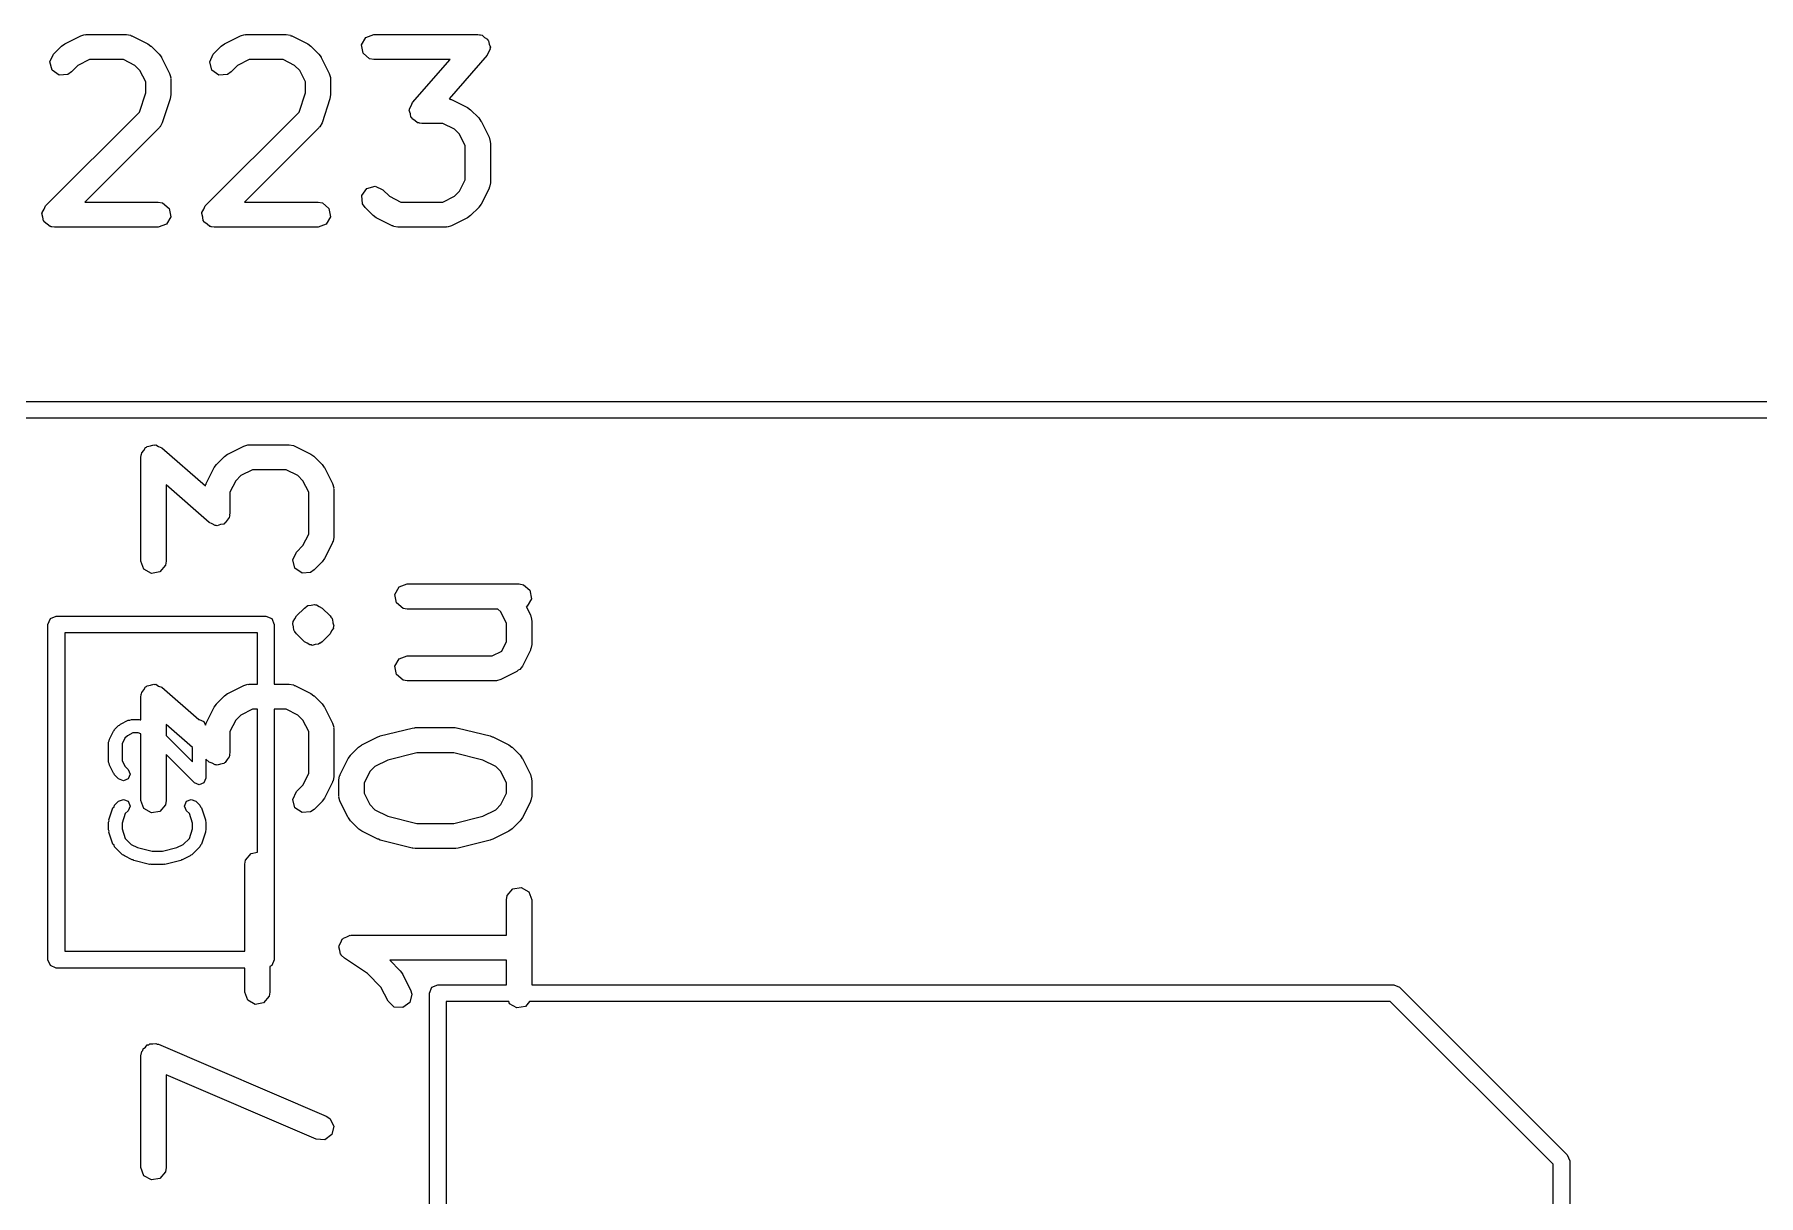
# Model space of a CAD drawing. Extents: x 0.14 to 2.87, y -2.36 to 0.08.
# Drawn here: x 1.1128 to 1.5175, y -0.9011 to -0.6283 of the extents above; entities that cross this region are included whole.
import ezdxf

# ---------------------------------------------------------------- set-up
doc = ezdxf.new("R2010")
doc.units = 0
doc.header["$MEASUREMENT"] = 0
doc.layers.add('BLACK', color=7, linetype='CONTINUOUS')

msp = doc.modelspace()

# ---------------------------------------------------------------- linework, layer by layer
at = {"layer": 'BLACK', "linetype": 'CONTINUOUS'}
for p, q in [((1.11728, -0.632954), (1.11915, -0.631079)), ((1.11915, -0.631079), (1.11988, -0.630573)), ((1.11988, -0.630573), (1.11992, -0.630526)), ((1.11992, -0.630526), (1.12367, -0.628651)), ((1.12367, -0.628651), (1.12465, -0.628359)), ((1.12465, -0.628359), (1.12482, -0.6284)), ((1.12482, -0.6284), (1.12499, -0.628339)), ((1.12499, -0.628339), (1.13436, -0.628339)), ((1.13436, -0.628339), (1.13537, -0.628517)), ((1.13537, -0.628517), (1.13551, -0.628631)), ((1.13551, -0.628631), (1.13568, -0.628651)), ((1.13568, -0.628651), (1.13943, -0.630526)), ((1.13943, -0.630526), (1.14014, -0.631052)), ((1.14014, -0.631052), (1.1402, -0.631079)), ((1.1402, -0.631079), (1.14208, -0.632954)), ((1.15477, -0.632954), (1.15665, -0.631079)), ((1.15665, -0.631079), (1.15737, -0.630573)), ((1.15737, -0.630573), (1.15742, -0.630526)), ((1.15742, -0.630526), (1.16117, -0.628651)), ((1.16117, -0.628651), (1.16215, -0.628359)), ((1.16215, -0.628359), (1.16232, -0.6284)), ((1.16232, -0.6284), (1.16249, -0.628339)), ((1.16249, -0.628339), (1.17186, -0.628339)), ((1.17186, -0.628339), (1.17287, -0.628517)), ((1.17287, -0.628517), (1.173, -0.628631)), ((1.173, -0.628631), (1.17318, -0.628651)), ((1.17318, -0.628651), (1.17693, -0.630526)), ((1.17693, -0.630526), (1.17764, -0.631052)), ((1.17764, -0.631052), (1.1777, -0.631079)), ((1.1777, -0.631079), (1.17957, -0.632954)), ((1.18957, -0.630779), (1.19058, -0.62903)), ((1.18993, -0.632768), (1.18957, -0.630779)), ((1.19058, -0.62903), (1.19248, -0.628339)), ((1.19248, -0.628339), (1.21685, -0.628339)), ((1.21685, -0.628339), (1.21729, -0.628416)), ((1.21729, -0.628416), (1.21743, -0.628395)), ((1.21743, -0.628395), (1.21753, -0.628459)), ((1.21753, -0.628459), (1.21786, -0.628517)), ((1.21786, -0.628517), (1.21847, -0.629029)), ((1.21847, -0.629029), (1.21915, -0.629441)), ((1.21915, -0.629441), (1.21923, -0.629664)), ((1.21923, -0.629664), (1.21941, -0.629816)), ((1.21941, -0.629816), (1.21955, -0.6306)), ((1.21955, -0.6306), (1.21981, -0.631353)), ((1.21981, -0.631353), (1.21972, -0.631573)), ((1.11642, -0.634784), (1.11728, -0.632954)), ((1.11695, -0.636735), (1.11642, -0.634784)), ((1.12569, -0.634245), (1.12299, -0.635594)), ((1.13367, -0.634245), (1.12569, -0.634245)), ((1.13636, -0.635594), (1.13367, -0.634245)), ((1.14208, -0.632954), (1.14258, -0.633677)), ((1.14258, -0.633677), (1.14263, -0.633721)), ((1.14263, -0.633721), (1.1445, -0.637471)), ((1.15392, -0.634784), (1.15477, -0.632954)), ((1.15444, -0.636735), (1.15392, -0.634784)), ((1.16318, -0.634245), (1.16049, -0.635594)), ((1.17116, -0.634245), (1.16318, -0.634245)), ((1.17386, -0.635594), (1.17116, -0.634245)), ((1.17957, -0.632954), (1.18008, -0.633677)), ((1.18008, -0.633677), (1.18013, -0.633721)), ((1.18013, -0.633721), (1.182, -0.637471)), ((1.19147, -0.634067), (1.18993, -0.632768)), ((1.19248, -0.634245), (1.19147, -0.634067)), ((1.21035, -0.634245), (1.19248, -0.634245)), ((1.20151, -0.644346), (1.21035, -0.634245)), ((1.21908, -0.633236), (1.21012, -0.643472)), ((1.21936, -0.632494), (1.21908, -0.633236)), ((1.21976, -0.631805), (1.21936, -0.632494)), ((1.21972, -0.631573), (1.21976, -0.631805)), ((1.1186, -0.637894), (1.11695, -0.636735)), ((1.12061, -0.637718), (1.1186, -0.637894)), ((1.12145, -0.63713), (1.12061, -0.637718)), ((1.12299, -0.635594), (1.12145, -0.63713)), ((1.13756, -0.636791), (1.13636, -0.635594)), ((1.13891, -0.639488), (1.13756, -0.636791)), ((1.13891, -0.642062), (1.13891, -0.639488)), ((1.1445, -0.637471), (1.1448, -0.638454)), ((1.1448, -0.638454), (1.14476, -0.638625)), ((1.14476, -0.638625), (1.14482, -0.638791)), ((1.14482, -0.638791), (1.14482, -0.642541)), ((1.1561, -0.637894), (1.15444, -0.636735)), ((1.15811, -0.637718), (1.1561, -0.637894)), ((1.15895, -0.63713), (1.15811, -0.637718)), ((1.16049, -0.635594), (1.15895, -0.63713)), ((1.17506, -0.636791), (1.17386, -0.635594)), ((1.17641, -0.639488), (1.17506, -0.636791)), ((1.17641, -0.642061), (1.17641, -0.639488)), ((1.182, -0.637471), (1.18229, -0.638454)), ((1.18229, -0.638454), (1.18225, -0.638625)), ((1.18225, -0.638625), (1.18231, -0.638791)), ((1.18231, -0.638791), (1.18231, -0.642541)), ((1.13741, -0.64657), (1.13891, -0.642062)), ((1.14466, -0.643474), (1.14279, -0.649099)), ((1.14482, -0.642541), (1.14466, -0.64341)), ((1.14466, -0.64341), (1.14466, -0.643474)), ((1.1749, -0.64657), (1.17641, -0.642061)), ((1.18216, -0.643474), (1.18029, -0.649099)), ((1.18231, -0.642541), (1.18216, -0.64341)), ((1.18216, -0.64341), (1.18216, -0.643474)), ((1.21012, -0.643472), (1.21036, -0.643516)), ((1.21036, -0.643516), (1.2105, -0.643629)), ((1.1154, -0.668574), (1.13741, -0.64657)), ((1.1529, -0.668574), (1.1749, -0.64657)), ((1.20078, -0.646229), (1.20086, -0.646009)), ((1.20104, -0.646983), (1.20078, -0.646229)), ((1.20082, -0.645777), (1.20122, -0.645088)), ((1.20086, -0.646009), (1.20082, -0.645777)), ((1.20117, -0.647767), (1.20104, -0.646983)), ((1.20122, -0.645088), (1.20151, -0.644346)), ((1.2105, -0.643629), (1.21068, -0.643649)), ((1.21068, -0.643649), (1.21443, -0.645524)), ((1.21443, -0.645524), (1.21513, -0.64605)), ((1.21513, -0.64605), (1.21519, -0.646077)), ((1.21519, -0.646077), (1.21707, -0.647952)), ((1.14208, -0.650253), (1.12462, -0.667709)), ((1.14215, -0.650093), (1.14208, -0.650253)), ((1.1423, -0.65), (1.14215, -0.650093)), ((1.14279, -0.649099), (1.1423, -0.65)), ((1.17957, -0.650253), (1.16212, -0.667709)), ((1.17965, -0.650093), (1.17957, -0.650253)), ((1.1798, -0.65), (1.17965, -0.650093)), ((1.18029, -0.649099), (1.1798, -0.65)), ((1.20135, -0.647918), (1.20117, -0.647767)), ((1.20143, -0.648141), (1.20135, -0.647918)), ((1.20211, -0.648553), (1.20143, -0.648141)), ((1.20272, -0.649065), (1.20211, -0.648553)), ((1.20305, -0.649123), (1.20272, -0.649065)), ((1.20316, -0.649187), (1.20305, -0.649123)), ((1.20329, -0.649166), (1.20316, -0.649187)), ((1.20373, -0.649243), (1.20329, -0.649166)), ((1.20866, -0.649243), (1.20373, -0.649243)), ((1.21136, -0.650592), (1.20866, -0.649243)), ((1.21255, -0.651789), (1.21136, -0.650592)), ((1.21707, -0.647952), (1.21757, -0.648675)), ((1.21757, -0.648675), (1.21762, -0.648719)), ((1.21762, -0.648719), (1.2195, -0.652469)), ((1.2139, -0.654486), (1.21255, -0.651789)), ((1.2139, -0.662466), (1.2139, -0.654486)), ((1.2195, -0.652469), (1.21979, -0.653452)), ((1.21979, -0.653452), (1.21975, -0.653623)), ((1.21975, -0.653623), (1.21981, -0.653789)), ((1.21981, -0.653789), (1.21981, -0.663163)), ((1.21255, -0.665164), (1.2139, -0.662466)), ((1.21981, -0.663163), (1.21963, -0.664173)), ((1.12462, -0.667709), (1.14186, -0.667709)), ((1.14186, -0.667709), (1.14287, -0.667887)), ((1.16212, -0.667709), (1.17936, -0.667709)), ((1.17936, -0.667709), (1.18037, -0.667887)), ((1.18963, -0.666148), (1.19079, -0.664494)), ((1.18981, -0.66816), (1.18963, -0.666148)), ((1.19079, -0.664494), (1.19274, -0.663971)), ((1.19274, -0.663971), (1.19457, -0.664825)), ((1.19457, -0.664825), (1.19611, -0.666361)), ((1.19611, -0.666361), (1.1988, -0.667709)), ((1.1988, -0.667709), (1.20866, -0.667709)), ((1.20866, -0.667709), (1.21136, -0.666361)), ((1.21136, -0.666361), (1.21255, -0.665164)), ((1.2195, -0.664484), (1.21762, -0.668233)), ((1.21952, -0.664308), (1.2195, -0.664484)), ((1.21963, -0.664173), (1.21952, -0.664308)), ((1.11455, -0.670405), (1.11461, -0.670282)), ((1.11478, -0.671263), (1.11455, -0.670405)), ((1.11458, -0.670149), (1.11503, -0.669379)), ((1.11461, -0.670282), (1.11458, -0.670149)), ((1.11493, -0.672139), (1.11478, -0.671263)), ((1.11503, -0.669379), (1.1154, -0.668574)), ((1.14287, -0.667887), (1.14442, -0.669186)), ((1.14477, -0.671175), (1.14376, -0.672924)), ((1.14442, -0.669186), (1.14477, -0.671175)), ((1.15205, -0.670405), (1.1521, -0.670282)), ((1.15228, -0.671263), (1.15205, -0.670405)), ((1.15208, -0.670149), (1.15252, -0.669379)), ((1.1521, -0.670282), (1.15208, -0.670149)), ((1.15243, -0.672139), (1.15228, -0.671263)), ((1.15252, -0.669379), (1.1529, -0.668574)), ((1.18037, -0.667887), (1.18192, -0.669186)), ((1.18227, -0.671175), (1.18126, -0.672924)), ((1.18192, -0.669186), (1.18227, -0.671175)), ((1.19039, -0.669), (1.18981, -0.66816)), ((1.19227, -0.670875), (1.19039, -0.669)), ((1.19233, -0.670902), (1.19227, -0.670875)), ((1.19304, -0.671428), (1.19233, -0.670902)), ((1.19679, -0.673303), (1.19304, -0.671428)), ((1.21443, -0.671428), (1.21068, -0.673303)), ((1.21447, -0.671382), (1.21443, -0.671428)), ((1.21519, -0.670875), (1.21447, -0.671382)), ((1.21707, -0.669001), (1.21519, -0.670875)), ((1.21709, -0.668942), (1.21707, -0.669001)), ((1.21762, -0.668233), (1.21709, -0.668942)), ((1.11504, -0.672225), (1.11493, -0.672139)), ((1.11507, -0.672356), (1.11504, -0.672225)), ((1.1158, -0.672866), (1.11507, -0.672356)), ((1.11648, -0.673437), (1.1158, -0.672866)), ((1.11666, -0.673469), (1.11648, -0.673437)), ((1.11673, -0.673514), (1.11666, -0.673469)), ((1.11686, -0.673503), (1.11673, -0.673514)), ((1.11749, -0.673615), (1.11686, -0.673503)), ((1.14186, -0.673615), (1.11749, -0.673615)), ((1.14376, -0.672924), (1.14186, -0.673615)), ((1.15253, -0.672225), (1.15243, -0.672139)), ((1.15257, -0.672356), (1.15253, -0.672225)), ((1.1533, -0.672866), (1.15257, -0.672356)), ((1.15398, -0.673437), (1.1533, -0.672866)), ((1.15416, -0.673469), (1.15398, -0.673437)), ((1.15422, -0.673514), (1.15416, -0.673469)), ((1.15435, -0.673503), (1.15422, -0.673514)), ((1.15499, -0.673615), (1.15435, -0.673503)), ((1.17936, -0.673615), (1.15499, -0.673615)), ((1.18126, -0.672924), (1.17936, -0.673615)), ((1.19696, -0.673323), (1.19679, -0.673303)), ((1.1971, -0.673437), (1.19696, -0.673323)), ((1.19811, -0.673615), (1.1971, -0.673437)), ((1.20936, -0.673615), (1.19811, -0.673615)), ((1.20952, -0.673555), (1.20936, -0.673615)), ((1.20969, -0.673596), (1.20952, -0.673555)), ((1.21068, -0.673303), (1.20969, -0.673596)), ((1.09252, -0.714567), (1.60827, -0.714567)), ((1.61024, -0.718504), (1.09055, -0.718504)), ((1.13779, -0.727653), (1.13787, -0.727215)), ((1.13779, -0.752025), (1.13779, -0.727653)), ((1.13784, -0.72708), (1.13791, -0.726975)), ((1.13787, -0.727215), (1.13784, -0.72708)), ((1.13791, -0.726975), (1.13797, -0.726643)), ((1.13797, -0.726643), (1.13848, -0.726033)), ((1.13848, -0.726033), (1.13889, -0.725352)), ((1.13889, -0.725352), (1.13911, -0.725276)), ((1.13911, -0.725276), (1.13926, -0.725096)), ((1.13926, -0.725096), (1.14005, -0.724957)), ((1.14005, -0.724957), (1.1408, -0.724701)), ((1.1408, -0.724701), (1.14102, -0.724786)), ((1.14102, -0.724786), (1.14125, -0.724745)), ((1.14125, -0.724745), (1.14194, -0.725143)), ((1.14194, -0.725143), (1.14269, -0.725431)), ((1.14269, -0.725431), (1.15292, -0.734387)), ((1.15553, -0.729314), (1.1574, -0.72744)), ((1.1574, -0.72744), (1.15812, -0.726933)), ((1.15812, -0.726933), (1.15817, -0.726887)), ((1.15817, -0.726887), (1.16192, -0.725012)), ((1.16192, -0.725012), (1.1629, -0.724719)), ((1.1629, -0.724719), (1.16307, -0.72476)), ((1.16307, -0.72476), (1.16324, -0.7247)), ((1.16324, -0.7247), (1.17261, -0.7247)), ((1.17261, -0.7247), (1.17362, -0.724878)), ((1.17362, -0.724878), (1.17376, -0.724992)), ((1.17376, -0.724992), (1.17393, -0.725012)), ((1.17393, -0.725012), (1.17768, -0.726887)), ((1.17768, -0.726887), (1.17839, -0.727412)), ((1.17839, -0.727412), (1.17845, -0.72744)), ((1.17845, -0.72744), (1.18032, -0.729314)), ((1.1531, -0.733831), (1.15497, -0.730082)), ((1.15497, -0.730082), (1.1555, -0.729373)), ((1.1555, -0.729373), (1.15553, -0.729314)), ((1.16124, -0.731954), (1.16004, -0.733151)), ((1.16394, -0.730606), (1.16124, -0.731954)), ((1.17191, -0.730606), (1.16394, -0.730606)), ((1.17461, -0.731954), (1.17191, -0.730606)), ((1.17581, -0.733151), (1.17461, -0.731954)), ((1.18032, -0.729314), (1.18083, -0.730038)), ((1.18083, -0.730038), (1.18088, -0.730082)), ((1.18088, -0.730082), (1.18275, -0.733831)), ((1.15379, -0.742998), (1.14369, -0.73416)), ((1.14369, -0.73416), (1.14369, -0.752025)), ((1.15292, -0.734387), (1.15296, -0.734142)), ((1.15296, -0.734142), (1.15308, -0.734007)), ((1.15308, -0.734007), (1.1531, -0.733831)), ((1.16004, -0.733151), (1.15869, -0.735849)), ((1.15869, -0.735849), (1.15869, -0.740776)), ((1.17716, -0.735849), (1.17581, -0.733151)), ((1.17716, -0.745703), (1.17716, -0.735849)), ((1.18275, -0.733831), (1.18304, -0.734814)), ((1.18304, -0.734814), (1.183, -0.734986)), ((1.183, -0.734986), (1.18306, -0.735152)), ((1.18306, -0.735152), (1.18306, -0.7464)), ((1.15454, -0.743286), (1.15379, -0.742998)), ((1.15523, -0.743684), (1.15454, -0.743286)), ((1.15546, -0.743643), (1.15523, -0.743684)), ((1.15568, -0.743728), (1.15546, -0.743643)), ((1.15643, -0.743472), (1.15568, -0.743728)), ((1.15722, -0.743333), (1.15643, -0.743472)), ((1.15737, -0.743153), (1.15722, -0.743333)), ((1.15759, -0.743077), (1.15737, -0.743153)), ((1.158, -0.742396), (1.15759, -0.743077)), ((1.15851, -0.741786), (1.158, -0.742396)), ((1.15857, -0.741454), (1.15851, -0.741786)), ((1.15864, -0.741349), (1.15857, -0.741454)), ((1.15869, -0.740776), (1.15861, -0.741213)), ((1.15861, -0.741213), (1.15864, -0.741349)), ((1.17427, -0.749937), (1.17581, -0.748401)), ((1.17581, -0.748401), (1.17716, -0.745703)), ((1.18275, -0.747721), (1.18088, -0.75147)), ((1.18277, -0.747546), (1.18275, -0.747721)), ((1.18289, -0.74741), (1.18277, -0.747546)), ((1.18306, -0.7464), (1.18289, -0.74741)), ((1.13848, -0.753923), (1.13779, -0.752025)), ((1.14369, -0.752025), (1.14352, -0.753035)), ((1.17342, -0.751767), (1.17427, -0.749937)), ((1.17394, -0.753718), (1.17342, -0.751767)), ((1.18032, -0.752238), (1.17845, -0.754113)), ((1.18035, -0.75218), (1.18032, -0.752238)), ((1.18088, -0.75147), (1.18035, -0.75218)), ((1.14023, -0.754933), (1.13848, -0.753923)), ((1.14222, -0.754582), (1.14023, -0.754933)), ((1.14352, -0.753035), (1.14222, -0.754582)), ((1.1756, -0.754877), (1.17394, -0.753718)), ((1.17761, -0.754701), (1.1756, -0.754877)), ((1.17845, -0.754113), (1.17761, -0.754701)), ((1.19741, -0.759855), (1.19842, -0.758106)), ((1.19776, -0.761844), (1.19741, -0.759855)), ((1.19842, -0.758106), (1.20032, -0.757415)), ((1.20032, -0.757415), (1.22657, -0.757415)), ((1.22657, -0.757415), (1.22758, -0.757593)), ((1.22758, -0.757593), (1.22912, -0.758891)), ((1.22948, -0.76088), (1.22847, -0.762629)), ((1.22912, -0.758891), (1.22948, -0.76088)), ((1.11652, -0.765537), (1.11791, -0.764961)), ((1.11791, -0.764961), (1.16713, -0.764961)), ((1.16713, -0.764961), (1.16852, -0.765537)), ((1.17395, -0.76563), (1.17427, -0.764935)), ((1.17427, -0.764935), (1.17615, -0.76306)), ((1.17615, -0.76306), (1.17647, -0.762837)), ((1.17647, -0.762837), (1.17654, -0.762729)), ((1.17654, -0.762729), (1.17667, -0.762695)), ((1.17667, -0.762695), (1.17699, -0.762472)), ((1.17699, -0.762472), (1.17775, -0.762405)), ((1.17775, -0.762405), (1.17849, -0.762207)), ((1.17849, -0.762207), (1.17873, -0.762319)), ((1.17873, -0.762319), (1.179, -0.762296)), ((1.179, -0.762296), (1.17963, -0.762736)), ((1.17963, -0.762736), (1.18032, -0.76306)), ((1.18032, -0.76306), (1.1822, -0.764935)), ((1.1822, -0.764935), (1.18242, -0.765254)), ((1.19931, -0.763142), (1.19776, -0.761844)), ((1.20032, -0.76332), (1.19931, -0.763142)), ((1.2216, -0.76332), (1.20032, -0.76332)), ((1.22227, -0.763991), (1.2216, -0.76332)), ((1.22361, -0.766689), (1.22227, -0.763991)), ((1.22847, -0.762629), (1.22823, -0.762715)), ((1.22823, -0.762715), (1.22921, -0.764671)), ((1.22921, -0.764671), (1.2295, -0.765654)), ((1.11594, -0.766929), (1.11652, -0.765537)), ((1.11594, -0.845669), (1.11594, -0.766929)), ((1.11988, -0.768898), (1.11988, -0.843701)), ((1.16516, -0.768898), (1.11988, -0.768898)), ((1.16516, -0.780943), (1.16516, -0.768898)), ((1.16852, -0.765537), (1.16909, -0.766929)), ((1.16909, -0.766929), (1.16909, -0.780943)), ((1.17342, -0.766765), (1.17348, -0.766643)), ((1.17362, -0.767506), (1.17342, -0.766765)), ((1.17345, -0.76651), (1.17352, -0.766393)), ((1.17348, -0.766643), (1.17345, -0.76651)), ((1.17351, -0.766259), (1.17395, -0.76563)), ((1.17352, -0.766393), (1.17351, -0.766259)), ((1.17369, -0.768271), (1.17362, -0.767506)), ((1.17379, -0.768421), (1.17369, -0.768271)), ((1.1738, -0.768499), (1.17379, -0.768421)), ((1.1739, -0.768583), (1.1738, -0.768499)), ((1.17391, -0.76859), (1.1739, -0.768583)), ((1.17394, -0.768716), (1.17391, -0.76859)), ((1.17405, -0.768792), (1.17394, -0.768716)), ((1.17427, -0.769111), (1.17405, -0.768792)), ((1.18252, -0.768415), (1.1822, -0.769111)), ((1.18242, -0.765254), (1.18253, -0.765329)), ((1.18296, -0.767787), (1.18252, -0.768415)), ((1.18253, -0.765329), (1.18256, -0.765456)), ((1.18256, -0.765456), (1.18257, -0.765463)), ((1.18257, -0.765463), (1.18267, -0.765546)), ((1.18267, -0.765546), (1.18268, -0.765625)), ((1.18268, -0.765625), (1.18279, -0.765775)), ((1.18279, -0.765775), (1.18285, -0.766539)), ((1.18285, -0.766539), (1.18305, -0.76728)), ((1.18302, -0.767536), (1.18295, -0.767653)), ((1.18295, -0.767653), (1.18296, -0.767787)), ((1.18305, -0.76728), (1.183, -0.767403)), ((1.183, -0.767403), (1.18302, -0.767536)), ((1.22361, -0.770919), (1.22361, -0.766689)), ((1.2295, -0.765654), (1.22946, -0.765826)), ((1.22946, -0.765826), (1.22952, -0.765992)), ((1.22952, -0.765992), (1.22952, -0.771616)), ((1.17615, -0.770986), (1.17427, -0.769111)), ((1.17684, -0.77131), (1.17615, -0.770986)), ((1.17747, -0.77175), (1.17684, -0.77131)), ((1.17774, -0.771726), (1.17747, -0.77175)), ((1.17798, -0.771839), (1.17774, -0.771726)), ((1.17872, -0.771641), (1.17798, -0.771839)), ((1.17948, -0.771574), (1.17872, -0.771641)), ((1.1798, -0.77135), (1.17948, -0.771574)), ((1.17993, -0.771316), (1.1798, -0.77135)), ((1.18001, -0.771209), (1.17993, -0.771316)), ((1.18032, -0.770986), (1.18001, -0.771209)), ((1.1822, -0.769111), (1.18032, -0.770986)), ((1.22249, -0.773165), (1.22361, -0.770919)), ((1.22921, -0.772937), (1.22733, -0.776686)), ((1.22923, -0.772761), (1.22921, -0.772937)), ((1.22934, -0.772626), (1.22923, -0.772761)), ((1.22952, -0.771616), (1.22934, -0.772626)), ((1.19741, -0.776728), (1.19842, -0.774978)), ((1.19776, -0.778717), (1.19741, -0.776728)), ((1.19842, -0.774978), (1.20032, -0.774288)), ((1.20032, -0.774288), (1.22025, -0.774288)), ((1.22025, -0.774288), (1.22249, -0.773165)), ((1.22733, -0.776686), (1.22672, -0.77751)), ((1.14005, -0.7812), (1.1408, -0.780944)), ((1.1408, -0.780944), (1.14102, -0.781029)), ((1.14102, -0.781029), (1.14125, -0.780988)), ((1.14125, -0.780988), (1.14194, -0.781386)), ((1.16192, -0.781255), (1.1629, -0.780962)), ((1.1629, -0.780962), (1.16307, -0.781003)), ((1.16307, -0.781003), (1.16324, -0.780943)), ((1.16324, -0.780943), (1.16516, -0.780943)), ((1.16909, -0.780943), (1.17261, -0.780943)), ((1.17261, -0.780943), (1.17362, -0.781121)), ((1.17362, -0.781121), (1.17376, -0.781235)), ((1.19931, -0.780015), (1.19776, -0.778717)), ((1.20032, -0.780193), (1.19931, -0.780015)), ((1.22094, -0.780193), (1.20032, -0.780193)), ((1.22111, -0.780133), (1.22094, -0.780193)), ((1.22128, -0.780174), (1.22111, -0.780133)), ((1.22226, -0.779881), (1.22128, -0.780174)), ((1.22601, -0.778007), (1.22226, -0.779881)), ((1.22632, -0.777686), (1.22601, -0.778007)), ((1.22672, -0.77751), (1.22632, -0.777686)), ((1.13779, -0.783896), (1.13787, -0.783458)), ((1.13779, -0.789346), (1.13779, -0.783896)), ((1.13784, -0.783323), (1.13791, -0.783218)), ((1.13787, -0.783458), (1.13784, -0.783323)), ((1.13791, -0.783218), (1.13797, -0.782886)), ((1.13797, -0.782886), (1.13848, -0.782276)), ((1.13848, -0.782276), (1.13889, -0.781595)), ((1.13889, -0.781595), (1.13911, -0.781519)), ((1.13911, -0.781519), (1.13926, -0.781339)), ((1.13926, -0.781339), (1.14005, -0.7812)), ((1.14194, -0.781386), (1.14269, -0.781674)), ((1.14269, -0.781674), (1.15139, -0.789288)), ((1.15553, -0.785557), (1.1574, -0.783683)), ((1.1574, -0.783683), (1.15812, -0.783176)), ((1.15812, -0.783176), (1.15817, -0.783129)), ((1.15817, -0.783129), (1.16192, -0.781255)), ((1.17376, -0.781235), (1.17393, -0.781255)), ((1.17393, -0.781255), (1.17768, -0.783129)), ((1.17768, -0.783129), (1.17839, -0.783655)), ((1.17839, -0.783655), (1.17845, -0.783683)), ((1.17845, -0.783683), (1.18032, -0.785557)), ((1.1531, -0.790074), (1.15497, -0.786325)), ((1.15497, -0.786325), (1.1555, -0.785616)), ((1.1555, -0.785616), (1.15553, -0.785557)), ((1.16124, -0.788197), (1.16004, -0.789394)), ((1.16394, -0.786849), (1.16124, -0.788197)), ((1.16516, -0.786849), (1.16394, -0.786849)), ((1.16516, -0.82044), (1.16516, -0.786849)), ((1.17191, -0.786849), (1.16909, -0.786849)), ((1.16909, -0.786849), (1.16909, -0.845669)), ((1.17461, -0.788197), (1.17191, -0.786849)), ((1.17581, -0.789394), (1.17461, -0.788197)), ((1.18032, -0.785557), (1.18083, -0.78628)), ((1.18083, -0.78628), (1.18088, -0.786325)), ((1.18088, -0.786325), (1.18275, -0.790074)), ((1.13037, -0.793878), (1.13131, -0.792003)), ((1.13131, -0.792003), (1.1315, -0.791833)), ((1.1315, -0.791833), (1.1316, -0.791594)), ((1.1316, -0.791594), (1.13254, -0.790656)), ((1.13254, -0.790656), (1.13278, -0.790557)), ((1.13278, -0.790557), (1.13295, -0.790361)), ((1.13295, -0.790361), (1.13482, -0.789424)), ((1.13459, -0.793064), (1.13401, -0.79364)), ((1.1359, -0.792407), (1.13459, -0.793064)), ((1.13482, -0.789424), (1.13519, -0.789398)), ((1.13519, -0.789398), (1.13553, -0.789258)), ((1.13553, -0.789258), (1.1374, -0.789258)), ((1.13715, -0.792407), (1.1359, -0.792407)), ((1.13779, -0.792621), (1.13715, -0.792407)), ((1.1374, -0.789258), (1.13764, -0.789357)), ((1.13764, -0.789357), (1.13779, -0.789346)), ((1.13779, -0.808268), (1.13779, -0.792621)), ((1.14989, -0.795823), (1.14369, -0.790403)), ((1.14369, -0.790403), (1.14369, -0.793022)), ((1.14369, -0.793022), (1.14989, -0.799216)), ((1.15139, -0.789288), (1.15146, -0.789258)), ((1.15146, -0.789258), (1.15258, -0.789719)), ((1.15258, -0.789719), (1.15293, -0.790575)), ((1.15293, -0.790575), (1.15296, -0.790385)), ((1.15296, -0.790385), (1.15308, -0.79025)), ((1.15308, -0.79025), (1.1531, -0.790074)), ((1.16004, -0.789394), (1.15869, -0.792092)), ((1.15869, -0.792092), (1.15869, -0.797019)), ((1.17716, -0.792092), (1.17581, -0.789394)), ((1.17716, -0.801946), (1.17716, -0.792092)), ((1.18275, -0.790074), (1.18304, -0.791057)), ((1.18304, -0.791057), (1.183, -0.791229)), ((1.183, -0.791229), (1.18306, -0.791395)), ((1.18306, -0.791395), (1.18306, -0.802643)), ((1.19338, -0.793347), (1.19386, -0.793202)), ((1.19386, -0.793202), (1.19398, -0.793123)), ((1.19398, -0.793123), (1.20148, -0.791249)), ((1.20148, -0.791249), (1.20207, -0.791207)), ((1.20207, -0.791207), (1.2022, -0.79116)), ((1.2022, -0.79116), (1.21157, -0.79116)), ((1.21157, -0.79116), (1.21215, -0.791263)), ((1.21215, -0.791263), (1.21229, -0.791249)), ((1.21229, -0.791249), (1.21978, -0.793123)), ((1.21978, -0.793123), (1.22025, -0.793331)), ((1.1302, -0.794582), (1.13034, -0.794243)), ((1.1302, -0.799269), (1.1302, -0.794582)), ((1.13034, -0.794243), (1.13037, -0.793878)), ((1.13401, -0.79364), (1.13335, -0.794954)), ((1.13335, -0.794954), (1.13335, -0.798897)), ((1.14989, -0.799216), (1.14989, -0.795823)), ((1.15869, -0.797019), (1.15861, -0.797456)), ((1.18698, -0.79765), (1.18886, -0.795775)), ((1.18886, -0.795775), (1.18958, -0.795269)), ((1.18958, -0.795269), (1.18963, -0.795222)), ((1.18963, -0.795222), (1.19338, -0.793347)), ((1.20256, -0.797066), (1.19573, -0.798774)), ((1.21121, -0.797066), (1.20256, -0.797066)), ((1.21804, -0.798774), (1.21121, -0.797066)), ((1.22025, -0.793331), (1.22039, -0.793347)), ((1.22039, -0.793347), (1.22414, -0.795222)), ((1.22414, -0.795222), (1.22485, -0.795748)), ((1.22485, -0.795748), (1.22491, -0.795775)), ((1.22491, -0.795775), (1.22678, -0.79765)), ((1.13034, -0.799607), (1.1302, -0.799269)), ((1.13037, -0.799973), (1.13034, -0.799607)), ((1.13131, -0.801848), (1.13037, -0.799973)), ((1.13335, -0.798897), (1.13401, -0.800211)), ((1.13401, -0.800211), (1.13477, -0.800967)), ((1.13477, -0.800967), (1.13523, -0.802081)), ((1.15035, -0.804132), (1.14369, -0.797477)), ((1.14369, -0.797477), (1.14369, -0.808268)), ((1.15379, -0.799241), (1.15304, -0.798579)), ((1.15304, -0.798579), (1.15304, -0.803018)), ((1.15454, -0.799529), (1.15379, -0.799241)), ((1.15523, -0.799927), (1.15454, -0.799529)), ((1.15546, -0.799886), (1.15523, -0.799927)), ((1.15568, -0.799971), (1.15546, -0.799886)), ((1.15643, -0.799714), (1.15568, -0.799971)), ((1.15722, -0.799576), (1.15643, -0.799714)), ((1.15737, -0.799396), (1.15722, -0.799576)), ((1.15759, -0.79932), (1.15737, -0.799396)), ((1.158, -0.798639), (1.15759, -0.79932)), ((1.15851, -0.798029), (1.158, -0.798639)), ((1.15857, -0.797697), (1.15851, -0.798029)), ((1.15864, -0.797592), (1.15857, -0.797697)), ((1.15861, -0.797456), (1.15864, -0.797592)), ((1.18456, -0.802167), (1.18643, -0.798417)), ((1.18643, -0.798417), (1.18696, -0.797708)), ((1.18696, -0.797708), (1.18698, -0.79765)), ((1.1927, -0.800289), (1.1915, -0.801487)), ((1.19573, -0.798774), (1.1927, -0.800289)), ((1.22107, -0.800289), (1.21804, -0.798774)), ((1.22227, -0.801487), (1.22107, -0.800289)), ((1.22678, -0.79765), (1.22729, -0.798373)), ((1.22729, -0.798373), (1.22733, -0.798417)), ((1.22733, -0.798417), (1.22921, -0.802167)), ((1.1315, -0.802018), (1.13131, -0.801848)), ((1.1316, -0.802257), (1.1315, -0.802018)), ((1.13254, -0.803194), (1.1316, -0.802257)), ((1.13365, -0.803656), (1.13254, -0.803194)), ((1.13477, -0.803194), (1.13365, -0.803656)), ((1.13523, -0.802081), (1.13477, -0.803194)), ((1.15146, -0.804593), (1.15035, -0.804132)), ((1.15258, -0.804132), (1.15146, -0.804593)), ((1.15304, -0.803018), (1.15258, -0.804132)), ((1.17427, -0.80618), (1.17581, -0.804644)), ((1.17581, -0.804644), (1.17716, -0.801946)), ((1.18275, -0.803964), (1.18088, -0.807713)), ((1.18277, -0.803789), (1.18275, -0.803964)), ((1.18289, -0.803653), (1.18277, -0.803789)), ((1.18306, -0.802643), (1.18289, -0.803653)), ((1.18424, -0.803487), (1.18442, -0.802477)), ((1.18424, -0.807237), (1.18424, -0.803487)), ((1.18442, -0.802477), (1.18454, -0.802342)), ((1.18454, -0.802342), (1.18456, -0.802167)), ((1.1915, -0.801487), (1.19015, -0.804184)), ((1.19015, -0.804184), (1.19015, -0.80654)), ((1.22361, -0.804184), (1.22227, -0.801487)), ((1.22361, -0.806539), (1.22361, -0.804184)), ((1.22921, -0.802167), (1.2295, -0.803149)), ((1.2295, -0.803149), (1.22946, -0.803321)), ((1.22946, -0.803321), (1.22952, -0.803487)), ((1.22952, -0.803487), (1.22952, -0.807237)), ((1.13146, -0.809742), (1.1316, -0.809404)), ((1.1316, -0.809404), (1.13254, -0.808466)), ((1.13254, -0.808466), (1.13365, -0.808005)), ((1.13365, -0.808005), (1.13477, -0.808466)), ((1.13477, -0.808466), (1.13523, -0.80958)), ((1.13848, -0.810166), (1.13779, -0.808268)), ((1.14352, -0.809278), (1.14222, -0.810825)), ((1.14369, -0.808268), (1.14352, -0.809278)), ((1.14801, -0.80958), (1.14847, -0.808466)), ((1.14847, -0.808466), (1.14959, -0.808005)), ((1.14959, -0.808005), (1.1507, -0.808466)), ((1.1507, -0.808466), (1.15164, -0.809404)), ((1.15164, -0.809404), (1.15178, -0.809743)), ((1.17342, -0.80801), (1.17427, -0.80618)), ((1.17394, -0.809961), (1.17342, -0.80801)), ((1.18032, -0.808481), (1.17845, -0.810356)), ((1.18035, -0.808423), (1.18032, -0.808481)), ((1.18088, -0.807713), (1.18035, -0.808423)), ((1.18431, -0.807402), (1.18424, -0.807237)), ((1.18426, -0.807574), (1.18431, -0.807402)), ((1.18456, -0.808557), (1.18426, -0.807574)), ((1.18643, -0.812307), (1.18456, -0.808557)), ((1.19015, -0.80654), (1.1915, -0.809237)), ((1.1915, -0.809237), (1.1927, -0.810434)), ((1.22107, -0.810434), (1.22227, -0.809237)), ((1.22227, -0.809237), (1.22361, -0.806539)), ((1.22921, -0.808557), (1.22733, -0.812307)), ((1.22923, -0.808382), (1.22921, -0.808557)), ((1.22934, -0.808246), (1.22923, -0.808382)), ((1.22952, -0.807237), (1.22934, -0.808246)), ((1.1302, -0.81333), (1.1303, -0.81309)), ((1.1302, -0.815204), (1.1302, -0.81333)), ((1.13028, -0.812832), (1.13122, -0.810019)), ((1.1303, -0.81309), (1.13028, -0.812832)), ((1.13122, -0.810019), (1.13146, -0.809742)), ((1.13409, -0.811368), (1.13335, -0.813585)), ((1.13477, -0.810694), (1.13409, -0.811368)), ((1.13523, -0.80958), (1.13477, -0.810694)), ((1.14023, -0.811176), (1.13848, -0.810166)), ((1.14222, -0.810825), (1.14023, -0.811176)), ((1.14847, -0.810694), (1.14801, -0.80958)), ((1.14915, -0.811368), (1.14847, -0.810694)), ((1.14989, -0.813585), (1.14915, -0.811368)), ((1.15178, -0.809743), (1.15202, -0.810019)), ((1.15202, -0.810019), (1.15296, -0.812832)), ((1.15296, -0.812832), (1.15294, -0.81309)), ((1.15294, -0.81309), (1.15304, -0.81333)), ((1.15304, -0.81333), (1.15304, -0.815204)), ((1.1756, -0.81112), (1.17394, -0.809961)), ((1.17761, -0.810944), (1.1756, -0.81112)), ((1.17845, -0.810356), (1.17761, -0.810944)), ((1.18648, -0.812351), (1.18643, -0.812307)), ((1.18698, -0.813074), (1.18648, -0.812351)), ((1.18886, -0.814949), (1.18698, -0.813074)), ((1.1927, -0.810434), (1.19573, -0.81195)), ((1.19573, -0.81195), (1.20256, -0.813658)), ((1.21121, -0.813658), (1.21804, -0.81195)), ((1.21804, -0.81195), (1.22107, -0.810434)), ((1.22678, -0.813074), (1.22491, -0.814949)), ((1.22681, -0.813016), (1.22678, -0.813074)), ((1.22733, -0.812307), (1.22681, -0.813016)), ((1.1303, -0.815444), (1.1302, -0.815204)), ((1.13028, -0.815702), (1.1303, -0.815444)), ((1.13122, -0.818514), (1.13028, -0.815702)), ((1.13335, -0.813585), (1.13335, -0.814949)), ((1.13335, -0.814949), (1.13409, -0.817166)), ((1.13409, -0.817166), (1.13552, -0.818597)), ((1.14772, -0.818597), (1.14915, -0.817166)), ((1.14915, -0.817166), (1.14989, -0.814949)), ((1.14989, -0.814949), (1.14989, -0.813585)), ((1.15296, -0.815702), (1.15202, -0.818514)), ((1.15304, -0.815204), (1.15294, -0.815444)), ((1.15294, -0.815444), (1.15296, -0.815702)), ((1.18892, -0.814976), (1.18886, -0.814949)), ((1.18963, -0.815502), (1.18892, -0.814976)), ((1.19338, -0.817377), (1.18963, -0.815502)), ((1.19352, -0.817393), (1.19338, -0.817377)), ((1.19398, -0.8176), (1.19352, -0.817393)), ((1.20256, -0.813658), (1.21121, -0.813658)), ((1.2199, -0.817522), (1.21978, -0.8176)), ((1.22039, -0.817377), (1.2199, -0.817522)), ((1.22414, -0.815502), (1.22039, -0.817377)), ((1.22418, -0.815455), (1.22414, -0.815502)), ((1.22491, -0.814949), (1.22418, -0.815455)), ((1.13146, -0.818791), (1.13122, -0.818514)), ((1.1316, -0.81913), (1.13146, -0.818791)), ((1.13348, -0.821005), (1.1316, -0.81913)), ((1.13372, -0.821104), (1.13348, -0.821005)), ((1.13389, -0.8213), (1.13372, -0.821104)), ((1.13576, -0.822237), (1.13389, -0.8213)), ((1.13552, -0.818597), (1.13701, -0.819343)), ((1.13701, -0.819343), (1.14041, -0.820191)), ((1.14041, -0.820191), (1.14283, -0.820191)), ((1.14283, -0.820191), (1.14623, -0.819343)), ((1.14623, -0.819343), (1.14772, -0.818597)), ((1.14935, -0.8213), (1.14748, -0.822237)), ((1.14952, -0.821104), (1.14935, -0.8213)), ((1.14976, -0.821005), (1.14952, -0.821104)), ((1.15164, -0.81913), (1.14976, -0.821005)), ((1.15178, -0.818791), (1.15164, -0.81913)), ((1.15202, -0.818514), (1.15178, -0.818791)), ((1.16234, -0.822256), (1.16364, -0.820709)), ((1.16364, -0.820709), (1.16516, -0.82044)), ((1.20148, -0.819475), (1.19398, -0.8176)), ((1.20162, -0.819461), (1.20148, -0.819475)), ((1.2022, -0.819563), (1.20162, -0.819461)), ((1.21157, -0.819563), (1.2022, -0.819563)), ((1.2117, -0.819516), (1.21157, -0.819563)), ((1.21229, -0.819475), (1.2117, -0.819516)), ((1.21978, -0.8176), (1.21229, -0.819475)), ((1.13594, -0.82225), (1.13576, -0.822237)), ((1.13608, -0.822356), (1.13594, -0.82225)), ((1.13983, -0.823294), (1.13608, -0.822356)), ((1.14003, -0.823264), (1.13983, -0.823294)), ((1.14021, -0.823341), (1.14003, -0.823264)), ((1.14303, -0.823341), (1.14021, -0.823341)), ((1.14321, -0.823264), (1.14303, -0.823341)), ((1.14341, -0.823294), (1.14321, -0.823264)), ((1.14716, -0.822356), (1.14341, -0.823294)), ((1.1473, -0.82225), (1.14716, -0.822356)), ((1.14748, -0.822237), (1.1473, -0.82225)), ((1.16216, -0.823266), (1.16234, -0.822256)), ((1.16216, -0.843701), (1.16216, -0.823266)), ((1.22379, -0.830599), (1.22509, -0.829051)), ((1.22509, -0.829051), (1.22708, -0.828701)), ((1.22708, -0.828701), (1.22883, -0.829711)), ((1.22883, -0.829711), (1.22952, -0.831609)), ((1.22361, -0.831609), (1.22379, -0.830599)), ((1.22361, -0.839904), (1.22361, -0.831609)), ((1.22952, -0.831609), (1.22952, -0.851575)), ((1.18429, -0.842344), (1.18472, -0.841602)), ((1.18472, -0.841602), (1.18506, -0.840817)), ((1.18506, -0.840817), (1.18521, -0.840742)), ((1.18521, -0.840742), (1.1853, -0.840595)), ((1.1853, -0.840595), (1.1861, -0.840302)), ((1.1861, -0.840302), (1.18687, -0.839922)), ((1.18687, -0.839922), (1.18704, -0.839962)), ((1.18704, -0.839962), (1.1872, -0.839904)), ((1.1872, -0.839904), (1.22361, -0.839904)), ((1.11652, -0.847061), (1.11594, -0.845669)), ((1.11988, -0.843701), (1.16216, -0.843701)), ((1.16909, -0.845669), (1.16852, -0.847061)), ((1.18425, -0.842667), (1.18432, -0.842512)), ((1.18449, -0.84349), (1.18425, -0.842667)), ((1.18432, -0.842512), (1.18429, -0.842344)), ((1.18464, -0.844334), (1.18449, -0.84349)), ((1.18477, -0.844443), (1.18464, -0.844334)), ((1.18482, -0.844606), (1.18477, -0.844443)), ((1.18556, -0.845314), (1.18482, -0.844606)), ((1.19094, -0.848901), (1.18556, -0.845314)), ((1.22361, -0.84581), (1.1962, -0.84581)), ((1.1962, -0.84581), (1.19866, -0.848268)), ((1.22361, -0.851575), (1.22361, -0.84581)), ((1.11791, -0.847638), (1.11652, -0.847061)), ((1.16216, -0.847638), (1.11791, -0.847638)), ((1.16216, -0.853262), (1.16216, -0.847638)), ((1.16852, -0.847061), (1.16807, -0.847249)), ((1.16807, -0.847249), (1.16807, -0.853262)), ((1.19414, -0.852105), (1.19094, -0.848901)), ((1.19866, -0.848268), (1.19917, -0.848991)), ((1.19917, -0.848991), (1.19921, -0.849036)), ((1.19921, -0.849036), (1.20109, -0.852785)), ((1.16285, -0.85516), (1.16216, -0.853262)), ((1.16807, -0.853262), (1.16789, -0.854272)), ((1.19581, -0.855426), (1.19414, -0.852105)), ((1.20138, -0.853768), (1.20091, -0.855733)), ((1.20109, -0.852785), (1.20138, -0.853768)), ((1.20551, -0.853543), (1.20609, -0.852151)), ((1.20551, -0.914401), (1.20551, -0.853543)), ((1.20609, -0.852151), (1.20748, -0.851575)), ((1.20748, -0.851575), (1.22361, -0.851575)), ((1.22952, -0.851575), (1.43189, -0.851575)), ((1.43189, -0.851575), (1.43328, -0.852151)), ((1.43328, -0.852151), (1.47265, -0.891521)), ((1.1646, -0.85617), (1.16285, -0.85516)), ((1.16659, -0.855819), (1.1646, -0.85617)), ((1.16789, -0.854272), (1.16659, -0.855819)), ((1.19727, -0.856815), (1.19581, -0.855426)), ((1.19929, -0.856936), (1.19727, -0.856815)), ((1.20091, -0.855733), (1.19929, -0.856936)), ((1.22413, -0.855512), (1.20945, -0.855512)), ((1.20945, -0.855512), (1.20945, -0.919778)), ((1.22431, -0.856004), (1.22413, -0.855512)), ((1.22605, -0.857014), (1.22431, -0.856004)), ((1.22804, -0.856663), (1.22605, -0.857014)), ((1.22901, -0.855512), (1.22804, -0.856663)), ((1.43107, -0.855512), (1.22901, -0.855512)), ((1.46929, -0.893729), (1.43107, -0.855512)), ((1.13882, -0.866231), (1.13926, -0.865703)), ((1.13926, -0.865703), (1.13961, -0.865642)), ((1.13961, -0.865642), (1.13989, -0.865434)), ((1.13989, -0.865434), (1.14058, -0.865472)), ((1.14058, -0.865472), (1.14125, -0.865352)), ((1.14125, -0.865352), (1.14156, -0.865527)), ((1.14156, -0.865527), (1.1419, -0.865546)), ((1.1419, -0.865546), (1.18127, -0.882419)), ((1.13779, -0.86826), (1.13797, -0.86725)), ((1.13779, -0.894507), (1.13779, -0.86826)), ((1.13797, -0.86725), (1.13819, -0.866983)), ((1.13819, -0.866983), (1.13827, -0.866643)), ((1.13827, -0.866643), (1.13882, -0.866231)), ((1.17895, -0.887847), (1.14369, -0.872738)), ((1.14369, -0.872738), (1.14369, -0.894507)), ((1.18127, -0.882419), (1.18213, -0.882981)), ((1.18213, -0.882981), (1.18304, -0.884783)), ((1.18304, -0.884783), (1.18258, -0.88675)), ((1.18096, -0.88796), (1.17895, -0.887847)), ((1.18258, -0.88675), (1.18096, -0.88796)), ((1.46929, -0.997244), (1.46929, -0.893729)), ((1.47265, -0.891521), (1.47323, -0.892913)), ((1.47323, -0.892913), (1.47323, -0.999213)), ((1.13848, -0.896405), (1.13779, -0.894507)), ((1.14023, -0.897415), (1.13848, -0.896405)), ((1.14222, -0.897064), (1.14023, -0.897415)), ((1.14352, -0.895517), (1.14222, -0.897064)), ((1.14369, -0.894507), (1.14352, -0.895517))]:
    msp.add_line(p, q, dxfattribs=at)

doc.saveas('drawing.dxf')
